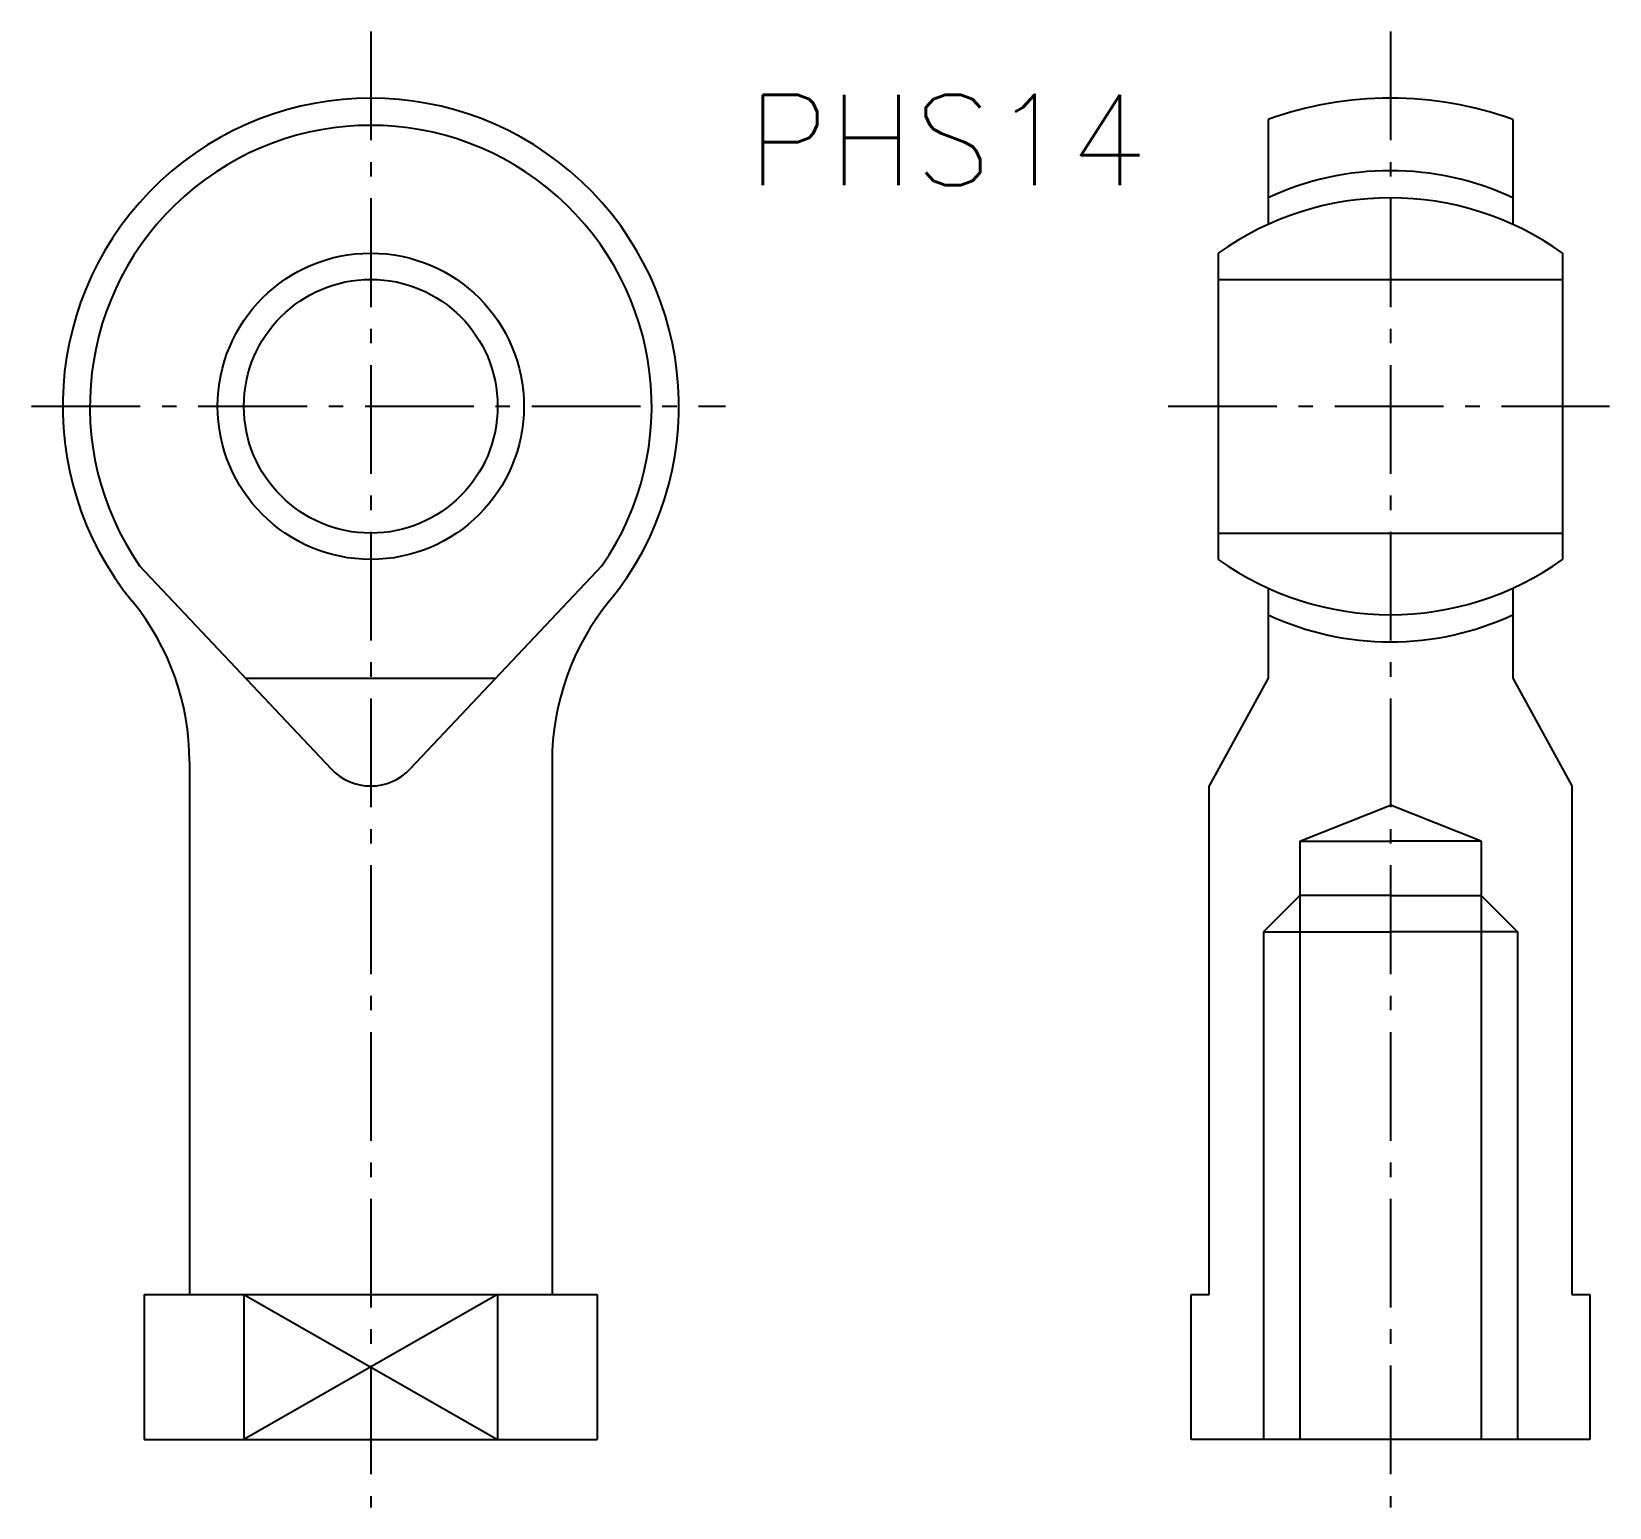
# Model space of a CAD drawing. Extents: x 156.8 to 243.9, y 111.7 to 193.1.
import ezdxf

# ---------------------------------------------------------------- set-up
doc = ezdxf.new("R2010")
doc.units = 0
doc.header["$MEASUREMENT"] = 0
doc.linetypes.add('SCENTER', pattern=[9.2, 6, -1.2, 0.8, -1.2])
doc.layers.get('0').update_dxf_attribs({"linetype": 'CONTINUOUS'})
doc.layers.add('CON', color=2, linetype='CONTINUOUS')
doc.layers.add('SCEN', color=1, linetype='SCENTER')
doc.styles.get("Standard").update_dxf_attribs({"font": 'txt.shx', "bigfont": 'chineset.shx'})

msp = doc.modelspace()

# ---------------------------------------------------------------- linework, layer by layer
for p, q in [((226.778, 145.452), (224.778, 143.452)), ((231.778, 145.452), (226.778, 145.452)), ((231.778, 145.452), (236.778, 145.452)), ((236.778, 145.452), (238.778, 143.452)), ((224.778, 143.452), (224.778, 115.452)), ((224.778, 143.452), (231.778, 143.452)), ((238.778, 143.452), (231.778, 143.452)), ((238.778, 143.452), (238.778, 115.452))]:
    msp.add_line(p, q)
at = {"layer": 'CON'}
for p, q in [((225.028, 188.274), (225.028, 182.49)), ((238.528, 188.274), (238.528, 182.49)), ((222.278, 180.902), (222.278, 164.002)), ((241.278, 180.902), (241.278, 164.002)), ((222.278, 179.452), (241.278, 179.452)), ((222.278, 165.452), (241.278, 165.452)), ((162.756, 163.645), (173.329, 152.443)), ((188.266, 163.645), (177.692, 152.443)), ((225.028, 162.413), (225.028, 157.452)), ((238.528, 162.413), (238.528, 157.452)), ((168.601, 157.452), (182.42, 157.452)), ((225.028, 157.452), (221.778, 151.502)), ((238.528, 157.452), (241.778, 151.502)), ((165.511, 152.83), (165.511, 123.452)), ((185.511, 152.83), (185.511, 123.452)), ((221.778, 123.452), (221.778, 151.502)), ((241.778, 151.502), (241.778, 123.452)), ((226.778, 148.452), (231.778, 150.452)), ((236.778, 148.452), (231.778, 150.452)), ((226.778, 148.452), (226.778, 115.452)), ((226.778, 148.452), (231.778, 148.452)), ((236.778, 148.452), (231.778, 148.452)), ((236.778, 148.452), (236.778, 115.452)), ((163.011, 123.452), (163.011, 115.452)), ((163.011, 123.452), (188.011, 123.452)), ((168.511, 123.452), (168.511, 115.452)), ((182.511, 123.452), (168.511, 115.452)), ((168.511, 123.452), (182.511, 115.452)), ((182.511, 123.452), (182.511, 115.452)), ((188.011, 123.452), (188.011, 115.452)), ((220.778, 115.452), (220.778, 123.452)), ((220.778, 123.452), (221.778, 123.452)), ((241.778, 123.452), (242.778, 123.452)), ((242.778, 123.452), (242.778, 115.452)), ((163.011, 115.452), (188.011, 115.452)), ((242.778, 115.452), (220.778, 115.452))]:
    msp.add_line(p, q, dxfattribs=at)
for radius in [8.45, 7]:
    msp.add_circle((175.511, 172.452), radius, dxfattribs=at)
for centre, radius, start, end in [((175.511, 172.452), 17, 320.73197, 219.26803), ((231.778, 169.514), 19.938, 70.21096, 109.78904), ((175.511, 172.452), 15.5, 325.37646, 214.62354), ((231.778, 169.514), 15.938, 64.94238, 115.05762), ((231.778, 167.631), 16.32, 54.40127, 125.59873), ((231.778, 177.272), 16.32, 234.40127, 305.59873), ((151.511, 152.83), 14, 0, 39.26803), ((199.511, 152.83), 14, 140.73197, 180), ((231.778, 175.389), 15.938, 244.94238, 295.05762), ((175.511, 154.502), 3, 223.34672, 316.65328)]:
    msp.add_arc(centre, radius, start, end, dxfattribs=at)
at = {"layer": 'SCEN'}
for p, q in [((175.511, 193.127), (175.511, 111.697)), ((231.778, 193.127), (231.778, 111.697)), ((156.792, 172.452), (195.087, 172.452)), ((219.502, 172.452), (243.86, 172.452))]:
    msp.add_line(p, q, dxfattribs=at)

# ---------------------------------------------------------------- texts
at = {"layer": 'CON', "insert": (196.281, 189.644), "char_height": 5, "width": 19.16, "attachment_point": 1}
msp.add_mtext('PHS14', dxfattribs=at)

doc.saveas('drawing.dxf')
